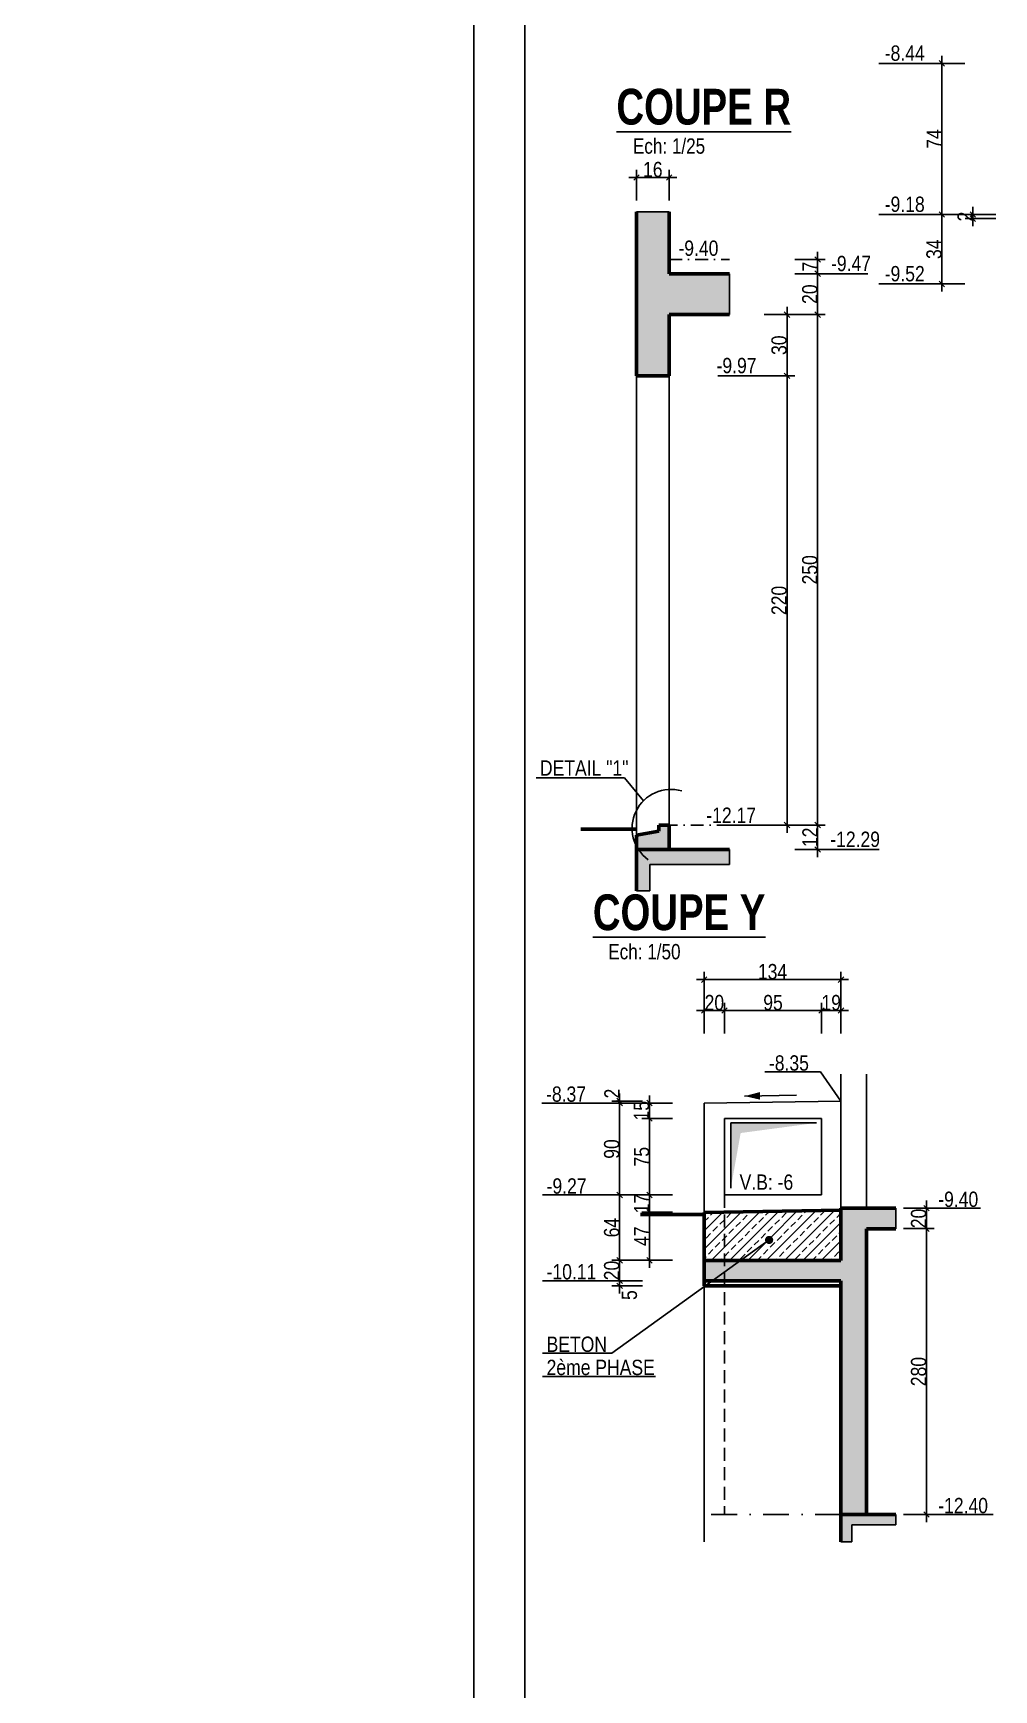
# Model space of a CAD drawing. Header units: millimetres. Extents: x 0 to 22237, y -21919 to -17719.
# Drawn here: x 11118 to 12060, y -20237 to -18615 of the extents above; entities that cross this region are included whole.
import ezdxf
from ezdxf.enums import TextEntityAlignment as Align

# ---------------------------------------------------------------- set-up
doc = ezdxf.new("R2010")
doc.units = ezdxf.units.MM
doc.linetypes.add('CACHEX2', pattern=[19.05, 12.7, -6.35])
doc.linetypes.add('TIRETPTX2', pattern=[50.8, 25.4, -12.7, 0, -12.7])
for name, color, linetype in [('01-Cad  2', 1, 'Continuous'), ('01_cote_gen', 4, 'Continuous'), ('01_linteaux', 2, 'Continuous'), ('01_murs_sup', 2, 'CACHEX2'), ('01_poch_BN', 9, 'Continuous'), ('01_poch_murs', 253, 'Continuous'), ('01_texte', 230, 'Continuous'), ('AA_COTES', 2, 'Continuous')]:
    doc.layers.add(name, color=color, linetype=linetype)
doc.layers.add('01_murs_coup', color=5, linetype='Continuous', lineweight=60)
doc.styles.add('ARIAL NA', font='ARIALN.TTF')
doc.styles.add('impact', font='impact.ttf')
doc.styles.add('MATTE_TXT', font='arial.ttf')
doc.styles.add('STYLE2', font='ARIALN.TTF')
doc.dimstyles.new('JB25', dxfattribs={"dimscale": 0.1, "dimtxt": 150, "dimasz": 15, "dimexe": 0.1, "dimexo": 0.1, "dimgap": 0.09, "dimtad": 1, "dimdec": 1, "dimlfac": 0.5, "dimdsep": 46, "dimtxsty": 'STYLE2', "dimblk1": 'BOND_G', "dimblk2": 'BOND_D', "dimsah": 1, "dimcen": 1.5, "dimdle": 0.01, "dimse1": 1, "dimse2": 1, "dimclrd": 4, "dimclre": 2, "dimclrt": 6, "dimazin": 2, "dimtfac": 2.333333, "dimtdec": 1, "dimtix": 1, "dimtmove": 2, "dimatfit": 3, "dimldrblk": 'BOND_G', "dimfxl": 1, "dimtolj": 1, "dimtzin": 0, "dimarcsym": 0})
doc.dimstyles.new('JB50', dxfattribs={"dimscale": 0.1, "dimtxt": 150, "dimasz": 15, "dimexe": 0.1, "dimexo": 0.1, "dimgap": 0.09, "dimtad": 1, "dimdec": 1, "dimdsep": 46, "dimtxsty": 'STYLE2', "dimblk1": 'BOND_G', "dimblk2": 'BOND_D', "dimsah": 1, "dimcen": 1.5, "dimdle": 0.01, "dimse1": 1, "dimse2": 1, "dimclrd": 4, "dimclre": 2, "dimclrt": 6, "dimazin": 2, "dimtfac": 2.333333, "dimtdec": 1, "dimtix": 1, "dimtmove": 2, "dimatfit": 3, "dimldrblk": 'BOND_G', "dimfxl": 1, "dimtolj": 1, "dimtzin": 0, "dimarcsym": 0})
doc.dimstyles.new('JB50res', dxfattribs={"dimscale": 0.1, "dimtxt": 120, "dimasz": 12, "dimexe": 0.1, "dimexo": 0.1, "dimgap": 0.09, "dimtad": 1, "dimdec": 1, "dimdsep": 46, "dimtxsty": 'STYLE2', "dimblk1": 'BOND_G', "dimblk2": 'BOND_D', "dimsah": 1, "dimcen": 1.5, "dimdle": 0.01, "dimse1": 1, "dimse2": 1, "dimclrd": 4, "dimclre": 2, "dimclrt": 6, "dimazin": 2, "dimtfac": 2.333333, "dimtdec": 1, "dimtix": 1, "dimtmove": 2, "dimatfit": 3, "dimldrblk": 'BOND_G', "dimfxl": 1, "dimtolj": 1, "dimtzin": 0, "dimarcsym": 0})

# ---------------------------------------------------------------- blocks, each defined once
blk = doc.blocks.new('BOND_G')
at = {"layer": 'AA_COTES', "color": 0}
for p, q in [((0, -5), (0, 15)), ((5, 0), (-5, 0)), ((1.8, 1.8), (-1.8, -1.8))]:
    blk.add_line(p, q, dxfattribs=at)
blk = doc.blocks.new('BOND_D')
at = {"layer": 'AA_COTES', "color": 0}
for p, q in [((5, 0), (-5, 0)), ((-1.8, -1.8), (1.8, 1.8)), ((0, 5), (0, -15))]:
    blk.add_line(p, q, dxfattribs=at)
blk = doc.blocks.new('*D3051')
at = {"layer": '01_cote_gen', "color": 4, "lineweight": -2, "transparency": 16777216}
blk.add_line((11857.1, -18891.7), (11857.1, -18948.7), dxfattribs=at)
at = {"layer": 'Defpoints', "color": 0, "transparency": 16777216}
for p in [(11829.1, -18890.2), (11741.6, -18950.2), (11857.1, -18950.2)]:
    blk.add_point(p, dxfattribs=at)
at = {"layer": '01_cote_gen', "color": 4, "lineweight": -2, "transparency": 16777216, "xscale": 1.5, "yscale": 1.5, "zscale": 1.5}
for name, p, rotation in [('BOND_G', (11857.1, -18890.2), 90), ('BOND_D', (11857.1, -18950.2), 270)]:
    blk.add_blockref(name, p, dxfattribs=dict(at, rotation=rotation))
at = {"layer": '01_cote_gen', "color": 6, "transparency": 16777216, "insert": (11849.4, -18920.2), "char_height": 15, "attachment_point": 5, "rotation": 90, "style": 'STYLE2'}
blk.add_mtext('\\A1;30', dxfattribs=at)
blk = doc.blocks.new('*D3052')
at = {"layer": '01_cote_gen', "color": 4, "lineweight": -2, "transparency": 16777216}
blk.add_line((11857.1, -18951.7), (11857.1, -19388.7), dxfattribs=at)
at = {"layer": 'Defpoints', "color": 0, "transparency": 16777216}
for p in [(11834.6, -18950.2), (11741.6, -19390.2), (11857.1, -19390.2)]:
    blk.add_point(p, dxfattribs=at)
at = {"layer": '01_cote_gen', "color": 4, "lineweight": -2, "transparency": 16777216, "xscale": 1.5, "yscale": 1.5, "zscale": 1.5}
for name, p, rotation in [('BOND_G', (11857.1, -18950.2), 90), ('BOND_D', (11857.1, -19390.2), 270)]:
    blk.add_blockref(name, p, dxfattribs=dict(at, rotation=rotation))
at = {"layer": '01_cote_gen', "color": 6, "transparency": 16777216, "insert": (11849.4, -19170.2), "char_height": 15, "attachment_point": 5, "rotation": 90, "style": 'STYLE2'}
blk.add_mtext('\\A1;220', dxfattribs=at)
blk = doc.blocks.new('*D3048')
at = {"layer": '01_cote_gen', "color": 4, "lineweight": -2, "transparency": 16777216}
blk.add_line((11887.1, -18891.7), (11887.1, -19388.7), dxfattribs=at)
at = {"layer": 'Defpoints', "color": 0, "transparency": 16777216}
for p in [(11882.8, -18890.2), (11864.6, -19390.2), (11887.1, -19390.2)]:
    blk.add_point(p, dxfattribs=at)
at = {"layer": '01_cote_gen', "color": 4, "lineweight": -2, "transparency": 16777216, "xscale": 1.5, "yscale": 1.5, "zscale": 1.5}
for name, p, rotation in [('BOND_G', (11887.1, -18890.2), 90), ('BOND_D', (11887.1, -19390.2), 270)]:
    blk.add_blockref(name, p, dxfattribs=dict(at, rotation=rotation))
at = {"layer": '01_cote_gen', "color": 6, "transparency": 16777216, "insert": (11879.5, -19140.2), "char_height": 15, "attachment_point": 5, "rotation": 90, "style": 'STYLE2'}
blk.add_mtext('\\A1;250', dxfattribs=at)
blk = doc.blocks.new('*D3049')
at = {"layer": '01_cote_gen', "color": 4, "lineweight": -2, "transparency": 16777216}
blk.add_line((11887.1, -18851.7), (11887.1, -18888.7), dxfattribs=at)
at = {"layer": 'Defpoints', "color": 0, "transparency": 16777216}
for p in [(11913.8, -18850.2), (11887.1, -18890.2), (11915.1, -18890.2)]:
    blk.add_point(p, dxfattribs=at)
at = {"layer": '01_cote_gen', "color": 4, "lineweight": -2, "transparency": 16777216, "xscale": 1.5, "yscale": 1.5, "zscale": 1.5}
for name, p, rotation in [('BOND_G', (11887.1, -18850.2), 90), ('BOND_D', (11887.1, -18890.2), 270)]:
    blk.add_blockref(name, p, dxfattribs=dict(at, rotation=rotation))
at = {"layer": '01_cote_gen', "color": 6, "transparency": 16777216, "insert": (11879.5, -18870.2), "char_height": 15, "attachment_point": 5, "rotation": 90, "style": 'STYLE2'}
blk.add_mtext('\\A1;20', dxfattribs=at)
blk = doc.blocks.new('*D3050')
at = {"layer": '01_cote_gen', "color": 4, "lineweight": -2, "transparency": 16777216}
blk.add_line((11887.1, -19391.7), (11887.1, -19412.7), dxfattribs=at)
at = {"layer": 'Defpoints', "color": 0, "transparency": 16777216}
for p in [(11760.2, -19390.2), (11760.2, -19414.2), (11887.1, -19414.2)]:
    blk.add_point(p, dxfattribs=at)
at = {"layer": '01_cote_gen', "color": 4, "lineweight": -2, "transparency": 16777216, "xscale": 1.5, "yscale": 1.5, "zscale": 1.5}
for name, p, rotation in [('BOND_G', (11887.1, -19390.2), 90), ('BOND_D', (11887.1, -19414.2), 270)]:
    blk.add_blockref(name, p, dxfattribs=dict(at, rotation=rotation))
at = {"layer": '01_cote_gen', "color": 6, "transparency": 16777216, "insert": (11879.6, -19402.2), "char_height": 15, "attachment_point": 5, "rotation": 90, "style": 'STYLE2'}
blk.add_mtext('\\A1;12', dxfattribs=at)
blk = doc.blocks.new('*D3053')
at = {"layer": '01_cote_gen', "color": 4, "lineweight": -2, "transparency": 16777216}
blk.add_line((11711.1, -18755.9), (11740.1, -18755.9), dxfattribs=at)
at = {"layer": 'Defpoints', "color": 0, "transparency": 16777216}
for p in [(11741.6, -18755.9), (11709.6, -18783.3), (11741.6, -18783.3)]:
    blk.add_point(p, dxfattribs=at)
at = {"layer": '01_cote_gen', "color": 4, "lineweight": -2, "transparency": 16777216, "xscale": 1.5, "yscale": 1.5, "zscale": 1.5, "rotation": 180}
blk.add_blockref('BOND_G', (11709.6, -18755.9), dxfattribs=at)
at = {"layer": '01_cote_gen', "color": 4, "lineweight": -2, "transparency": 16777216, "xscale": 1.5, "yscale": 1.5, "zscale": 1.5}
blk.add_blockref('BOND_D', (11741.6, -18755.9), dxfattribs=at)
at = {"layer": '01_cote_gen', "color": 6, "transparency": 16777216, "insert": (11725.6, -18748.2), "char_height": 15, "attachment_point": 5, "style": 'STYLE2'}
blk.add_mtext('\\A1;16', dxfattribs=at)
blk = doc.blocks.new('*D3054')
at = {"layer": '01_cote_gen', "color": 4, "lineweight": -2, "transparency": 16777216}
blk.add_line((11887.1, -18837.7), (11887.1, -18848.7), dxfattribs=at)
at = {"layer": 'Defpoints', "color": 0, "transparency": 16777216}
for p in [(11800.9, -18836.2, 6.2), (11800.9, -18850.2), (11887.1, -18850.2)]:
    blk.add_point(p, dxfattribs=at)
at = {"layer": '01_cote_gen', "color": 4, "lineweight": -2, "transparency": 16777216, "xscale": 1.5, "yscale": 1.5, "zscale": 1.5}
for name, p, rotation in [('BOND_G', (11887.1, -18836.2), 90), ('BOND_D', (11887.1, -18850.2), 270)]:
    blk.add_blockref(name, p, dxfattribs=dict(at, rotation=rotation))
at = {"layer": '01_cote_gen', "color": 6, "transparency": 16777216, "insert": (11879.6, -18843.2), "char_height": 15, "attachment_point": 5, "rotation": 90, "style": 'STYLE2'}
blk.add_mtext('\\A1;7', dxfattribs=at)
blk = doc.blocks.new('*D3322')
at = {"layer": '01_cote_gen', "color": 4, "lineweight": -2, "ltscale": 0.1, "transparency": 16777216}
blk.add_line((12008.8, -18858.7), (12008.8, -18793.7), dxfattribs=at)
at = {"layer": 'Defpoints', "color": 0, "ltscale": 0.1, "transparency": 16777216}
for p in [(12008.8, -18792.2), (12161, -18792.2), (12160, -18860.2)]:
    blk.add_point(p, dxfattribs=at)
at = {"layer": '01_cote_gen', "color": 4, "lineweight": -2, "ltscale": 0.1, "transparency": 16777216, "xscale": 1.5, "yscale": 1.5, "zscale": 1.5}
for name, p, rotation in [('BOND_D', (12008.8, -18792.2), 90), ('BOND_G', (12008.8, -18860.2), 270)]:
    blk.add_blockref(name, p, dxfattribs=dict(at, rotation=rotation))
at = {"layer": '01_cote_gen', "color": 6, "ltscale": 0.1, "transparency": 16777216, "insert": (12001.2, -18826.2), "char_height": 15, "attachment_point": 5, "rotation": 90, "style": 'STYLE2'}
blk.add_mtext('\\A1;34', dxfattribs=at)
blk = doc.blocks.new('*D3323')
at = {"layer": '01_cote_gen', "color": 4, "lineweight": -2, "ltscale": 0.1, "transparency": 16777216}
for p, q in [((12039.2, -18790.7), (12039.2, -18789.2)), ((12039.2, -18792.2), (12039.2, -18796.2)), ((12039.2, -18797.7), (12039.2, -18799.2))]:
    blk.add_line(p, q, dxfattribs=at)
at = {"layer": 'Defpoints', "color": 0, "ltscale": 0.1, "transparency": 16777216}
for p in [(12039.2, -18796.2), (12153, -18792.2), (12153, -18796.2, 0.3)]:
    blk.add_point(p, dxfattribs=at)
at = {"layer": '01_cote_gen', "color": 4, "lineweight": -2, "ltscale": 0.1, "transparency": 16777216, "xscale": 1.5, "yscale": 1.5, "zscale": 1.5}
for name, p, rotation in [('BOND_G', (12039.2, -18792.2), 270), ('BOND_D', (12039.2, -18796.2), 90)]:
    blk.add_blockref(name, p, dxfattribs=dict(at, rotation=rotation))
at = {"layer": '01_cote_gen', "color": 6, "ltscale": 0.1, "transparency": 16777216, "insert": (12031.6, -18794.2), "char_height": 15, "attachment_point": 5, "rotation": 90, "style": 'STYLE2'}
blk.add_mtext('\\A1;2', dxfattribs=at)
blk = doc.blocks.new('*D3324')
at = {"layer": '01_cote_gen', "color": 4, "lineweight": -2, "ltscale": 0.1, "transparency": 16777216}
blk.add_line((12008.8, -18790.7), (12008.8, -18645.7), dxfattribs=at)
at = {"layer": 'Defpoints', "color": 0, "ltscale": 0.1, "transparency": 16777216}
for p in [(12008.8, -18644.2), (12100.1, -18644.2), (12016.3, -18792.2)]:
    blk.add_point(p, dxfattribs=at)
at = {"layer": '01_cote_gen', "color": 4, "lineweight": -2, "ltscale": 0.1, "transparency": 16777216, "xscale": 1.5, "yscale": 1.5, "zscale": 1.5}
for name, p, rotation in [('BOND_D', (12008.8, -18644.2), 90), ('BOND_G', (12008.8, -18792.2), 270)]:
    blk.add_blockref(name, p, dxfattribs=dict(at, rotation=rotation))
at = {"layer": '01_cote_gen', "color": 6, "ltscale": 0.1, "transparency": 16777216, "insert": (12001.3, -18718.2), "char_height": 15, "attachment_point": 5, "rotation": 90, "style": 'STYLE2'}
blk.add_mtext('\\A1;74', dxfattribs=at)
blk = doc.blocks.new('*D3343')
at = {"layer": '01_cote_gen', "color": 4, "lineweight": -2, "transparency": 16777216}
blk.add_line((11693.1, -19751), (11693.1, -19664), dxfattribs=at)
at = {"layer": 'Defpoints', "color": 0, "transparency": 16777216}
for p in [(11693.1, -19662.5), (11775.9, -19662.5), (11775.9, -19752.5)]:
    blk.add_point(p, dxfattribs=at)
at = {"layer": '01_cote_gen', "color": 4, "lineweight": -2, "transparency": 16777216, "xscale": 1.5, "yscale": 1.5, "zscale": 1.5}
for name, p, rotation in [('BOND_D', (11693.1, -19662.5), 90), ('BOND_G', (11693.1, -19752.5), 270)]:
    blk.add_blockref(name, p, dxfattribs=dict(at, rotation=rotation))
at = {"layer": '01_cote_gen', "color": 6, "transparency": 16777216, "insert": (11685.4, -19707.5), "char_height": 15, "attachment_point": 5, "rotation": 90, "style": 'STYLE2'}
blk.add_mtext('\\A1;90', dxfattribs=at)
blk = doc.blocks.new('*D3344')
at = {"layer": '01_cote_gen', "color": 4, "lineweight": -2, "transparency": 16777216}
for p, q in [((11693.1, -19659), (11693.1, -19657.5)), ((11693.1, -19660.5), (11693.1, -19662.5)), ((11693.1, -19664), (11693.1, -19665.5))]:
    blk.add_line(p, q, dxfattribs=at)
at = {"layer": 'Defpoints', "color": 0, "transparency": 16777216}
for p in [(11693.1, -19662.5), (11775.9, -19662.5), (11909.9, -19660.5)]:
    blk.add_point(p, dxfattribs=at)
at = {"layer": '01_cote_gen', "color": 4, "lineweight": -2, "transparency": 16777216, "xscale": 1.5, "yscale": 1.5, "zscale": 1.5}
for name, p, rotation in [('BOND_G', (11693.1, -19660.5), 270), ('BOND_D', (11693.1, -19662.5), 90)]:
    blk.add_blockref(name, p, dxfattribs=dict(at, rotation=rotation))
at = {"layer": '01_cote_gen', "color": 6, "transparency": 16777216, "insert": (11685.6, -19653.2), "char_height": 15, "attachment_point": 5, "rotation": 90, "style": 'STYLE2'}
blk.add_mtext('\\A1;2', dxfattribs=at)
blk = doc.blocks.new('*D3345')
at = {"layer": '01_cote_gen', "color": 4, "lineweight": -2, "transparency": 16777216}
blk.add_line((11722.3, -19751), (11722.3, -19679), dxfattribs=at)
at = {"layer": 'Defpoints', "color": 0, "transparency": 16777216}
for p in [(11722.3, -19677.5), (11795.9, -19677.5), (11795.9, -19752.5)]:
    blk.add_point(p, dxfattribs=at)
at = {"layer": '01_cote_gen', "color": 4, "lineweight": -2, "transparency": 16777216, "xscale": 1.5, "yscale": 1.5, "zscale": 1.5}
for name, p, rotation in [('BOND_D', (11722.3, -19677.5), 90), ('BOND_G', (11722.3, -19752.5), 270)]:
    blk.add_blockref(name, p, dxfattribs=dict(at, rotation=rotation))
at = {"layer": '01_cote_gen', "color": 6, "transparency": 16777216, "insert": (11714.7, -19715), "char_height": 15, "attachment_point": 5, "rotation": 90, "style": 'STYLE2'}
blk.add_mtext('\\A1;75', dxfattribs=at)
blk = doc.blocks.new('*D3340')
at = {"layer": '01_cote_gen', "color": 4, "lineweight": -2, "transparency": 16777216}
for p, q in [((11722.3, -19661), (11722.3, -19659.5)), ((11722.3, -19662.5), (11722.3, -19677.5)), ((11722.3, -19679), (11722.3, -19680.5))]:
    blk.add_line(p, q, dxfattribs=at)
at = {"layer": 'Defpoints', "color": 0, "transparency": 16777216}
for p in [(11714.2, -19662.5), (11722.3, -19677.5), (11734.4, -19677.5)]:
    blk.add_point(p, dxfattribs=at)
at = {"layer": '01_cote_gen', "color": 4, "lineweight": -2, "transparency": 16777216, "xscale": 1.5, "yscale": 1.5, "zscale": 1.5}
for name, p, rotation in [('BOND_G', (11722.3, -19662.5), 270), ('BOND_D', (11722.3, -19677.5), 90)]:
    blk.add_blockref(name, p, dxfattribs=dict(at, rotation=rotation))
at = {"layer": '01_cote_gen', "color": 6, "transparency": 16777216, "insert": (11714.6, -19670), "char_height": 15, "attachment_point": 5, "rotation": 90, "style": 'STYLE2'}
blk.add_mtext('\\A1;15', dxfattribs=at)
blk = doc.blocks.new('*D3341')
at = {"layer": '01_cote_gen', "color": 4, "lineweight": -2, "transparency": 16777216}
blk.add_line((11777.4, -19571.9), (11794.4, -19571.9), dxfattribs=at)
at = {"layer": 'Defpoints', "color": 0, "transparency": 16777216}
for p in [(11775.9, -19564.2), (11795.9, -19571.9), (11795.9, -19652.9)]:
    blk.add_point(p, dxfattribs=at)
at = {"layer": '01_cote_gen', "color": 4, "lineweight": -2, "transparency": 16777216, "xscale": 1.5, "yscale": 1.5, "zscale": 1.5, "rotation": 180}
blk.add_blockref('BOND_G', (11775.9, -19571.9), dxfattribs=at)
at = {"layer": '01_cote_gen', "color": 4, "lineweight": -2, "transparency": 16777216, "xscale": 1.5, "yscale": 1.5, "zscale": 1.5}
blk.add_blockref('BOND_D', (11795.9, -19571.9), dxfattribs=at)
at = {"layer": '01_cote_gen', "color": 6, "transparency": 16777216, "insert": (11785.9, -19564.2), "char_height": 15, "attachment_point": 5, "style": 'STYLE2'}
blk.add_mtext('\\A1;20', dxfattribs=at)
blk = doc.blocks.new('*D3342')
at = {"layer": '01_cote_gen', "color": 4, "lineweight": -2, "transparency": 16777216}
blk.add_line((11797.4, -19571.9), (11889.4, -19571.9), dxfattribs=at)
at = {"layer": 'Defpoints', "color": 0, "transparency": 16777216}
for p in [(11795.9, -19579.4), (11890.9, -19571.9), (11890.9, -19652.9)]:
    blk.add_point(p, dxfattribs=at)
at = {"layer": '01_cote_gen', "color": 4, "lineweight": -2, "transparency": 16777216, "xscale": 1.5, "yscale": 1.5, "zscale": 1.5, "rotation": 180}
blk.add_blockref('BOND_G', (11795.9, -19571.9), dxfattribs=at)
at = {"layer": '01_cote_gen', "color": 4, "lineweight": -2, "transparency": 16777216, "xscale": 1.5, "yscale": 1.5, "zscale": 1.5}
blk.add_blockref('BOND_D', (11890.9, -19571.9), dxfattribs=at)
at = {"layer": '01_cote_gen', "color": 6, "transparency": 16777216, "insert": (11843.4, -19564.2), "char_height": 15, "attachment_point": 5, "style": 'STYLE2'}
blk.add_mtext('\\A1;95', dxfattribs=at)
blk = doc.blocks.new('*D3346')
at = {"layer": '01_cote_gen', "color": 4, "lineweight": -2, "ltscale": 0.1, "transparency": 16777216}
blk.add_line((11892.4, -19571.9), (11908.4, -19571.9), dxfattribs=at)
at = {"layer": 'Defpoints', "color": 0, "ltscale": 0.1, "transparency": 16777216}
for p in [(11909.9, -19571.9), (11890.9, -19594.4), (11909.9, -19594.4)]:
    blk.add_point(p, dxfattribs=at)
at = {"layer": '01_cote_gen', "color": 4, "lineweight": -2, "ltscale": 0.1, "transparency": 16777216, "xscale": 1.5, "yscale": 1.5, "zscale": 1.5, "rotation": 180}
blk.add_blockref('BOND_G', (11890.9, -19571.9), dxfattribs=at)
at = {"layer": '01_cote_gen', "color": 4, "lineweight": -2, "ltscale": 0.1, "transparency": 16777216, "xscale": 1.5, "yscale": 1.5, "zscale": 1.5}
blk.add_blockref('BOND_D', (11909.9, -19571.9), dxfattribs=at)
at = {"layer": '01_cote_gen', "color": 6, "ltscale": 0.1, "transparency": 16777216, "insert": (11900.4, -19564.2), "char_height": 15, "attachment_point": 5, "style": 'STYLE2'}
blk.add_mtext('\\A1;19', dxfattribs=at)
blk = doc.blocks.new('*D3347')
at = {"layer": '01_cote_gen', "color": 4, "lineweight": -2, "ltscale": 0.1, "transparency": 16777216}
blk.add_line((11777.4, -19541.6), (11908.4, -19541.6), dxfattribs=at)
at = {"layer": 'Defpoints', "color": 0, "ltscale": 0.1, "transparency": 16777216}
for p in [(11909.9, -19541.6), (11775.9, -19594.4), (11909.9, -19586.7)]:
    blk.add_point(p, dxfattribs=at)
at = {"layer": '01_cote_gen', "color": 4, "lineweight": -2, "ltscale": 0.1, "transparency": 16777216, "xscale": 1.5, "yscale": 1.5, "zscale": 1.5, "rotation": 180}
blk.add_blockref('BOND_G', (11775.9, -19541.6), dxfattribs=at)
at = {"layer": '01_cote_gen', "color": 4, "lineweight": -2, "ltscale": 0.1, "transparency": 16777216, "xscale": 1.5, "yscale": 1.5, "zscale": 1.5}
blk.add_blockref('BOND_D', (11909.9, -19541.6), dxfattribs=at)
at = {"layer": '01_cote_gen', "color": 6, "ltscale": 0.1, "transparency": 16777216, "insert": (11842.9, -19533.9), "char_height": 15, "attachment_point": 5, "style": 'STYLE2'}
blk.add_mtext('\\A1;134', dxfattribs=at)
blk = doc.blocks.new('*D3348')
at = {"layer": '01_cote_gen', "color": 4, "lineweight": -2, "ltscale": 0.1, "transparency": 16777216}
blk.add_line((11722.3, -19768), (11722.3, -19754), dxfattribs=at)
at = {"layer": 'Defpoints', "color": 0, "ltscale": 0.1, "transparency": 16777216}
for p in [(11722.3, -19752.5), (11795.9, -19752.5), (11775.9, -19769.5)]:
    blk.add_point(p, dxfattribs=at)
at = {"layer": '01_cote_gen', "color": 4, "lineweight": -2, "ltscale": 0.1, "transparency": 16777216, "xscale": 1.5, "yscale": 1.5, "zscale": 1.5}
for name, p, rotation in [('BOND_D', (11722.3, -19752.5), 90), ('BOND_G', (11722.3, -19769.5), 270)]:
    blk.add_blockref(name, p, dxfattribs=dict(at, rotation=rotation))
at = {"layer": '01_cote_gen', "color": 6, "ltscale": 0.1, "transparency": 16777216, "insert": (11714.8, -19761), "char_height": 15, "attachment_point": 5, "rotation": 90, "style": 'STYLE2'}
blk.add_mtext('\\A1;17', dxfattribs=at)
blk = doc.blocks.new('*D3349')
at = {"layer": '01_cote_gen', "color": 4, "lineweight": -2, "ltscale": 0.1, "transparency": 16777216}
blk.add_line((11722.3, -19815), (11722.3, -19771), dxfattribs=at)
at = {"layer": 'Defpoints', "color": 0, "ltscale": 0.1, "transparency": 16777216}
for p in [(11722.3, -19769.5), (11775.9, -19769.5), (11775.9, -19816.5)]:
    blk.add_point(p, dxfattribs=at)
at = {"layer": '01_cote_gen', "color": 4, "lineweight": -2, "ltscale": 0.1, "transparency": 16777216, "xscale": 1.5, "yscale": 1.5, "zscale": 1.5}
for name, p, rotation in [('BOND_D', (11722.3, -19769.5), 90), ('BOND_G', (11722.3, -19816.5), 270)]:
    blk.add_blockref(name, p, dxfattribs=dict(at, rotation=rotation))
at = {"layer": '01_cote_gen', "color": 6, "ltscale": 0.1, "transparency": 16777216, "insert": (11714.8, -19793), "char_height": 15, "attachment_point": 5, "rotation": 90, "style": 'STYLE2'}
blk.add_mtext('\\A1;47', dxfattribs=at)
blk = doc.blocks.new('*D3350')
at = {"layer": '01_cote_gen', "color": 4, "lineweight": -2, "ltscale": 0.1, "transparency": 16777216}
blk.add_line((11693.1, -19815), (11693.1, -19754), dxfattribs=at)
at = {"layer": 'Defpoints', "color": 0, "ltscale": 0.1, "transparency": 16777216}
for p in [(11693.1, -19752.5), (11795.9, -19752.5), (11775.9, -19816.5)]:
    blk.add_point(p, dxfattribs=at)
at = {"layer": '01_cote_gen', "color": 4, "lineweight": -2, "ltscale": 0.1, "transparency": 16777216, "xscale": 1.5, "yscale": 1.5, "zscale": 1.5}
for name, p, rotation in [('BOND_D', (11693.1, -19752.5), 90), ('BOND_G', (11693.1, -19816.5), 270)]:
    blk.add_blockref(name, p, dxfattribs=dict(at, rotation=rotation))
at = {"layer": '01_cote_gen', "color": 6, "ltscale": 0.1, "transparency": 16777216, "insert": (11685.4, -19784.5), "char_height": 15, "attachment_point": 5, "rotation": 90, "style": 'STYLE2'}
blk.add_mtext('\\A1;64', dxfattribs=at)
blk = doc.blocks.new('*D3351')
at = {"layer": '01_cote_gen', "color": 4, "lineweight": -2, "ltscale": 0.1, "transparency": 16777216}
blk.add_line((11693.1, -19835), (11693.1, -19818), dxfattribs=at)
at = {"layer": 'Defpoints', "color": 0, "ltscale": 0.1, "transparency": 16777216}
for p in [(11693.1, -19816.5), (11775.9, -19816.5), (11775.9, -19836.5)]:
    blk.add_point(p, dxfattribs=at)
at = {"layer": '01_cote_gen', "color": 4, "lineweight": -2, "ltscale": 0.1, "transparency": 16777216, "xscale": 1.5, "yscale": 1.5, "zscale": 1.5}
for name, p, rotation in [('BOND_D', (11693.1, -19816.5), 90), ('BOND_G', (11693.1, -19836.5), 270)]:
    blk.add_blockref(name, p, dxfattribs=dict(at, rotation=rotation))
at = {"layer": '01_cote_gen', "color": 6, "ltscale": 0.1, "transparency": 16777216, "insert": (11685.4, -19826.5), "char_height": 15, "attachment_point": 5, "rotation": 90, "style": 'STYLE2'}
blk.add_mtext('\\A1;20', dxfattribs=at)
blk = doc.blocks.new('*D3352')
at = {"layer": '01_cote_gen', "color": 4, "lineweight": -2, "ltscale": 0.1, "transparency": 16777216}
blk.add_line((11693.1, -19840), (11693.1, -19838), dxfattribs=at)
at = {"layer": 'Defpoints', "color": 0, "ltscale": 0.1, "transparency": 16777216}
for p in [(11693.1, -19836.5), (11800.1, -19836.5), (11800.1, -19841.5)]:
    blk.add_point(p, dxfattribs=at)
at = {"layer": '01_cote_gen', "color": 4, "lineweight": -2, "ltscale": 0.1, "transparency": 16777216, "xscale": 1.5, "yscale": 1.5, "zscale": 1.5}
for name, p, rotation in [('BOND_D', (11693.1, -19836.5), 90), ('BOND_G', (11693.1, -19841.5), 270)]:
    blk.add_blockref(name, p, dxfattribs=dict(at, rotation=rotation))
at = {"layer": '01_cote_gen', "color": 6, "ltscale": 0.1, "transparency": 16777216, "insert": (11702.7, -19850.6), "char_height": 15, "attachment_point": 5, "rotation": 90, "style": 'STYLE2'}
blk.add_mtext('\\A1;5', dxfattribs=at)
blk = doc.blocks.new('*D3408')
at = {"layer": '01_cote_gen', "color": 4, "lineweight": -2, "ltscale": 0.1, "transparency": 16777216}
blk.add_line((20795.6, -19312.1), (20795.6, -19339.7), dxfattribs=at)
at = {"layer": 'Defpoints', "color": 0, "ltscale": 0.1, "transparency": 16777216}
for p in [(20716.7, -19310.9), (0, -19340.9), (20795.6, -19340.9)]:
    blk.add_point(p, dxfattribs=at)
at = {"layer": '01_cote_gen', "color": 4, "lineweight": -2, "ltscale": 0.1, "transparency": 16777216, "xscale": 1.2, "yscale": 1.2, "zscale": 1.2}
for name, p, rotation in [('BOND_G', (20795.6, -19310.9), 90), ('BOND_D', (20795.6, -19340.9), 270)]:
    blk.add_blockref(name, p, dxfattribs=dict(at, rotation=rotation))
at = {"layer": '01_cote_gen', "color": 6, "ltscale": 0.1, "transparency": 16777216, "insert": (20789.5, -19325.9), "char_height": 12, "attachment_point": 5, "rotation": 90, "style": 'STYLE2'}
blk.add_mtext('\\A1;30', dxfattribs=at)
blk = doc.blocks.new('*D3435')
at = {"layer": '01_cote_gen', "color": 4, "lineweight": -2, "ltscale": 0.1, "transparency": 16777216}
blk.add_line((11993.7, -19767), (11993.7, -19784), dxfattribs=at)
at = {"layer": 'Defpoints', "color": 0, "ltscale": 0.1, "transparency": 16777216}
for p in [(11963.8, -19765.5), (11963.8, -19785.5), (11993.7, -19785.5)]:
    blk.add_point(p, dxfattribs=at)
at = {"layer": '01_cote_gen', "color": 4, "lineweight": -2, "ltscale": 0.1, "transparency": 16777216, "xscale": 1.5, "yscale": 1.5, "zscale": 1.5}
for name, p, rotation in [('BOND_G', (11993.7, -19765.5), 90), ('BOND_D', (11993.7, -19785.5), 270)]:
    blk.add_blockref(name, p, dxfattribs=dict(at, rotation=rotation))
at = {"layer": '01_cote_gen', "color": 6, "ltscale": 0.1, "transparency": 16777216, "insert": (11986.1, -19775.5), "char_height": 15, "attachment_point": 5, "rotation": 90, "style": 'STYLE2'}
blk.add_mtext('\\A1;20', dxfattribs=at)
blk = doc.blocks.new('*D3436')
at = {"layer": '01_cote_gen', "color": 4, "lineweight": -2, "ltscale": 0.1, "transparency": 16777216}
blk.add_line((11993.7, -19787), (11993.7, -20064), dxfattribs=at)
at = {"layer": 'Defpoints', "color": 0, "ltscale": 0.1, "transparency": 16777216}
for p in [(11963.8, -19785.5), (11963.8, -20065.5), (11993.7, -20065.5)]:
    blk.add_point(p, dxfattribs=at)
at = {"layer": '01_cote_gen', "color": 4, "lineweight": -2, "ltscale": 0.1, "transparency": 16777216, "xscale": 1.5, "yscale": 1.5, "zscale": 1.5}
for name, p, rotation in [('BOND_G', (11993.7, -19785.5), 90), ('BOND_D', (11993.7, -20065.5), 270)]:
    blk.add_blockref(name, p, dxfattribs=dict(at, rotation=rotation))
at = {"layer": '01_cote_gen', "color": 6, "ltscale": 0.1, "transparency": 16777216, "insert": (11986.1, -19925.5), "char_height": 15, "attachment_point": 5, "rotation": 90, "style": 'STYLE2'}
blk.add_mtext('\\A1;280', dxfattribs=at)

msp = doc.modelspace()

# ---------------------------------------------------------------- hatches: boundary and pattern name
at = {"layer": '01_poch_BN', "ltscale": 0.1}
h = msp.add_hatch(color=256, dxfattribs=at)
h.dxf.hatch_style = 1
h.paths.add_polyline_path([(11800.9, -18850.25), (11741.59, -18850.25), (11741.59, -18789.63), (11709.59, -18789.63), (11709.59, -18890.25), (11709.59, -18950.25), (11741.59, -18950.25), (11741.59, -18890.25), (11800.9, -18890.25)])
h.paths.add_polyline_path([(11741.59, -19390.25), (11731.59, -19390.25), (11731.59, -19396.25), (11709.59, -19400.25), (11709.59, -19414.25), (11741.59, -19414.25)])
h.paths.add_polyline_path([(11800.9, -19414.25), (11709.59, -19414.25), (11709.59, -19454.63), (11722.63, -19454.63), (11722.63, -19428.72), (11800.9, -19428.72)])
h = msp.add_hatch(color=256, dxfattribs=at)
h.dxf.hatch_style = 1
h.paths.add_polyline_path([(11934.92, -19785.55), (11963.78, -19785.55), (11963.78, -19765.55), (11909.92, -19765.55), (11909.92, -19816.55), (11775.92, -19816.55), (11775.92, -19836.55), (11909.92, -19836.55), (11909.92, -20065.55), (11934.92, -20065.55)])
h.paths.add_polyline_path([(11963.78, -20065.55), (11909.92, -20065.55), (11909.92, -20092.39), (11920.69, -20092.39), (11920.69, -20075.7), (11963.78, -20075.7)])
at = {"layer": '01_poch_murs', "ltscale": 0.5}
h = msp.add_hatch(dxfattribs=at)
h.set_pattern_fill('ANSI33', color=256, scale=2)
h.set_pattern_definition([(45, (-657.627, 0), (-8.980256, 8.980256), []), (45, (-648.647, 0), (-8.980256, 8.980256), [6.35, -3.175])])
h.paths.add_polyline_path([(11909.92, -19767.55), (11795.94, -19769.25), (11795.94, -19816.55), (11811.86, -19816.55), (11837.94, -19797.75, -0.1574147), (11837.56, -19796.58, -1), (11841.56, -19796.58, -0.7279891), (11837.94, -19797.75), (11811.86, -19816.55), (11909.92, -19816.55)])
h.paths.add_polyline_path([(11795.94, -19769.25), (11775.92, -19769.55), (11775.92, -19816.55), (11795.94, -19816.55)])

# ---------------------------------------------------------------- linework, layer by layer
at = {"layer": '01-Cad  2'}
for p, q in [((11550.16, -17718.97), (11550.16, -20433.97)), ((11600.16, -17768.97), (11600.16, -20433.97))]:
    msp.add_line(p, q, dxfattribs=at)
at = {"layer": '01_linteaux', "linetype": 'TIRETPTX2', "ltscale": 0.5}
for p, q in [((11741.59, -18836.25, 2.61), (11800.9, -18836.25, 6.23)), ((11800.9, -19390.25), (11741.59, -19390.25))]:
    msp.add_line(p, q, dxfattribs=at)
at = {"layer": '01_linteaux'}
for p, q in [((11709.59, -18950.25), (11709.59, -19400.45)), ((11741.59, -18950.25), (11741.59, -19390.25)), ((11909.92, -19765.55), (11909.92, -19634.35)), ((11934.92, -19765.55), (11934.92, -19634.35)), ((11909.92, -19660.55), (11775.92, -19662.55)), ((11775.92, -19769.55), (11775.92, -19662.55)), ((11890.94, -19677.55), (11795.94, -19677.55)), ((11795.94, -19752.55), (11795.94, -19677.55)), ((11890.94, -19752.55), (11890.94, -19677.55)), ((11890.94, -19752.55), (11795.94, -19752.55)), ((11775.92, -19841.55), (11775.92, -20065.55)), ((11775.92, -20065.55), (11775.92, -20092.4))]:
    msp.add_line(p, q, dxfattribs=at)
at = {"layer": '01_linteaux', "color": 253}
for p, q in [((11802.02, -19681.89), (11802.02, -19745.78)), ((11886.06, -19681.89), (11802.02, -19681.89))]:
    msp.add_line(p, q, dxfattribs=at)
at = {"layer": '01_linteaux', "linetype": 'TIRETPTX2'}
msp.add_line((11909.92, -20065.55), (11775.92, -20065.55), dxfattribs=at)
at = {"layer": '01_linteaux', "color": 253}
for points in [[(11802.02, -19681.89), (11802.02, -19745.78), (11811.67, -19691.85)], [(11886.06, -19681.89), (11802.02, -19681.89), (11811.67, -19691.85)]]:
    msp.add_solid(points, dxfattribs=at)
at = {"layer": '01_murs_coup'}
for p, q in [((11709.59, -18890.25), (11709.59, -18789.63)), ((11741.59, -18789.63), (11741.59, -18850.25)), ((11800.9, -18850.25), (11741.59, -18850.25)), ((11709.59, -18950.25), (11709.59, -18890.25)), ((11741.59, -18950.25), (11741.59, -18890.25)), ((11741.59, -18890.25), (11800.9, -18890.25)), ((11741.59, -18950.25), (11709.59, -18950.25)), ((11741.59, -19390.25), (11731.59, -19390.25)), ((11731.59, -19396.25), (11731.59, -19390.25)), ((11741.59, -19414.25), (11741.59, -19390.25)), ((11709.59, -19394.25), (11655.14, -19394.25)), ((11709.59, -19400.25), (11731.59, -19396.25)), ((11709.59, -19454.63), (11709.59, -19400.25)), ((11800.9, -19414.25), (11709.59, -19414.25)), ((11713.71, -19771.77), (11775.94, -19771.77)), ((11909.92, -19767.55), (11775.92, -19769.55)), ((11775.92, -19841.55), (11775.92, -19769.55)), ((11963.78, -19765.55), (11909.92, -19765.55)), ((11909.92, -19816.55), (11909.92, -19765.55)), ((11963.78, -19785.55), (11934.92, -19785.55)), ((11934.92, -20065.55), (11934.92, -19785.55)), ((11775.92, -19816.55), (11909.92, -19816.55)), ((11775.92, -19836.55), (11909.92, -19836.55)), ((11775.92, -19841.55), (11909.92, -19841.55)), ((11909.92, -20092.39), (11909.92, -19836.55)), ((11963.78, -20065.55), (11909.92, -20065.55))]:
    msp.add_line(p, q, dxfattribs=at)
at = {"layer": '01_murs_sup'}
msp.add_line((11795.94, -19752.55), (11795.94, -20065.55), dxfattribs=at)
at = {"layer": '01_poch_BN', "ltscale": 0.1}
for p, q in [((11709.59, -18789.63), (11741.59, -18789.63)), ((11963.78, -19765.55), (11963.78, -19785.55)), ((11963.78, -20065.55), (11963.78, -20075.7)), ((11920.69, -20092.39), (11920.69, -20075.7)), ((11920.69, -20075.7), (11963.78, -20075.7)), ((11909.92, -20092.39), (11920.69, -20092.39))]:
    msp.add_line(p, q, dxfattribs=at)
at = {"layer": '01_poch_BN'}
for p, q in [((11800.9, -18850.25), (11800.9, -18890.25)), ((11800.9, -19414.25), (11800.9, -19428.72)), ((11800.9, -19428.72), (11722.63, -19428.72)), ((11722.63, -19428.72), (11722.63, -19454.63)), ((11709.59, -19454.63), (11722.63, -19454.63))]:
    msp.add_line(p, q, dxfattribs=at)
at = {"layer": '01_texte'}
for p, q in [((12001.32, -18644.25), (11947.21, -18644.25)), ((12001.32, -18792.25), (11947.21, -18792.25)), ((11936.16, -18850.25), (11894.63, -18850.25)), ((12001.32, -18860.25), (11947.21, -18860.25)), ((11834.56, -18950.25), (11789.31, -18950.25)), ((11611.23, -19343.98), (11697.95, -19343.98)), ((11697.95, -19343.98), (11716.51, -19366.4)), ((11834.56, -19390.25), (11789.31, -19390.25)), ((11947.38, -19414.25), (11894.63, -19414.25)), ((11889.82, -19632.06), (11835.34, -19632.06)), ((11909.92, -19660.55), (11889.82, -19632.06)), ((11685.61, -19662.55), (11616.98, -19662.55)), ((11866.52, -19654.92), (11815.6, -19655.68)), ((11685.61, -19752.55), (11617.51, -19752.55)), ((12046.8, -19765.55), (12001.22, -19765.55)), ((11685.61, -19907.55), (11839.56, -19796.58)), ((11685.61, -19836.55), (11617.51, -19836.55)), ((11685.61, -19907.55), (11617.51, -19907.55)), ((11728.14, -19930.23), (11617.51, -19930.23)), ((12058.96, -20065.55), (12001.22, -20065.55))]:
    msp.add_line(p, q, dxfattribs=at)
at = {"layer": '01_texte', "const_width": 4}
msp.add_lwpolyline([(11837.56, -19796.58, 1), (11841.56, -19796.58, 1)], format="xyb", close=True, dxfattribs=at)
at = {"layer": '01_texte'}
msp.add_arc((11743.46, -19393.34), 38.11, 74.08311, 234.03391, dxfattribs=at)
for points in [[(11815.6, -19655.68), (11830.48, -19651.76), (11830.54, -19655.46)], [(11815.6, -19655.68), (11830.59, -19659.16), (11830.54, -19655.46)]]:
    msp.add_solid(points, dxfattribs=at)

# ---------------------------------------------------------------- texts
at = {"layer": '01_texte', "style": 'ARIAL NA'}
for s, p in [('-8.44', (11952.83, -18641.63)), ('-9.18', (11952.83, -18789.63)), ('-9.40', (11750.73, -18832.67)), ('-9.47', (11900.25, -18847.63)), ('-9.52', (11952.83, -18857.63)), ('-9.97', (11788.07, -18947.63)), ('DETAIL "1"', (11615.04, -19341.82)), ('-12.17', (11778.03, -19388.07, -5)), ('-12.29', (11899.48, -19411.63)), ('-8.35', (11839.39, -19630.75)), ('-8.37', (11621.03, -19661.24)), ('V.B: -6', (11810.66, -19747.43)), ('-9.27', (11621.56, -19751.24)), ('-9.40', (12005.27, -19764.24)), ('-10.11', (11621.56, -19835.24)), ('BETON', (11621.56, -19906.24)), ('2ème PHASE', (11621.56, -19928.92)), ('-12.40', (12005.27, -20064.24))]:
    msp.add_text(s, height=15, dxfattribs=at).set_placement(p)
at = {"layer": '01_texte', "style": 'impact'}
for s, p in [('%%UCOUPE R', (11775.49, -18714.58)), ('%%UCOUPE Y', (11751.37, -19503.65))]:
    msp.add_text(s, height=35, dxfattribs=at).set_placement(p, align=Align.BOTTOM_CENTER)
at = {"layer": '01_texte', "style": 'MATTE_TXT', "width": 0.8}
for s, p in [('Ech: 1/25', (11741.5, -18737.14)), ('Ech: 1/50', (11717.38, -19526.21))]:
    msp.add_text(s, height=15, dxfattribs=at).set_placement(p, align=Align.BOTTOM_CENTER)

# ---------------------------------------------------------------- dimensions: what is measured, and where the dimension line sits
at = {"layer": '01_cote_gen', "ltscale": 0.1}
for base, p1, p2, dimstyle, picture, middle in [((12008.82, -18644.25), (12016.32, -18792.25), (12100.1, -18644.25), 'JB25', '*D3324', (12001.31, -18718.25)), ((12008.82, -18792.25), (12159.98, -18860.25), (12160.97, -18792.25), 'JB25', '*D3322', (12001.15, -18826.25)), ((12039.16, -18796.25), (12152.97, -18792.25), (12152.97, -18796.25, 0.28), 'JB25', '*D3323', (12031.62, -18794.25)), ((20795.64, -19340.91), (20716.73, -19310.93), (0, -19340.91), 'JB50res', '*D3408', (20789.51, -19325.92)), ((11693.11, -19752.55), (11775.92, -19816.55), (11795.94, -19752.55), 'JB50', '*D3350', (11685.44, -19784.55)), ((11722.3, -19752.55), (11775.92, -19769.55), (11795.94, -19752.55), 'JB50', '*D3348', (11714.76, -19761.05)), ((11722.3, -19769.55), (11775.92, -19816.55), (11775.92, -19769.55), 'JB50', '*D3349', (11714.79, -19793.05)), ((11993.72, -19785.55), (11963.78, -19765.55), (11963.78, -19785.55), 'JB50', '*D3435', (11986.05, -19775.55)), ((11993.72, -20065.55), (11963.78, -19785.55), (11963.78, -20065.55), 'JB50', '*D3436', (11986.05, -19925.55)), ((11693.11, -19816.55), (11775.92, -19836.55), (11775.92, -19816.55), 'JB50', '*D3351', (11685.44, -19826.55))]:
    dim = msp.add_linear_dim(base=base, p1=p1, p2=p2, angle=90, dimstyle=dimstyle, dxfattribs=at)
    dim.commit()
    dim.dimension.update_dxf_attribs({"geometry": picture, "text_midpoint": middle})
at = {"layer": '01_cote_gen'}
for base, p1, p2, dimstyle, picture, middle in [((11741.59, -18755.88), (11709.59, -18783.28), (11741.59, -18783.28), 'JB25', '*D3053', (11725.59, -18748.21)), ((11795.94, -19571.85), (11775.94, -19564.15), (11795.94, -19652.85), 'JB50', '*D3341', (11785.94, -19564.18)), ((11890.94, -19571.85), (11795.94, -19579.35), (11890.94, -19652.85), 'JB50', '*D3342', (11843.44, -19564.18))]:
    dim = msp.add_linear_dim(base=base, p1=p1, p2=p2, dimstyle=dimstyle, dxfattribs=at)
    dim.commit()
    dim.dimension.update_dxf_attribs({"geometry": picture, "text_midpoint": middle})
for base, p1, p2, dimstyle, picture, middle in [((11887.13, -18850.25), (11800.9, -18836.25, 6.23), (11800.9, -18850.25), 'JB25', '*D3054', (11879.62, -18843.25)), ((11887.13, -18890.25), (11913.81, -18850.25), (11915.14, -18890.25), 'JB25', '*D3049', (11879.46, -18870.25)), ((11857.06, -18950.25), (11829.15, -18890.25), (11741.59, -18950.25), 'JB25', '*D3051', (11849.4, -18920.25)), ((11887.13, -19390.25), (11882.83, -18890.25), (11864.56, -19390.25), 'JB25', '*D3048', (11879.46, -19140.25)), ((11857.06, -19390.25), (11834.56, -18950.25), (11741.59, -19390.25), 'JB25', '*D3052', (11849.4, -19170.25)), ((11887.13, -19414.25), (11760.22, -19390.25), (11760.22, -19414.25), 'JB25', '*D3050', (11879.59, -19402.25)), ((11693.11, -19662.55), (11775.94, -19752.55), (11775.94, -19662.55), 'JB50', '*D3343', (11685.44, -19707.55)), ((11722.3, -19677.55), (11714.24, -19662.55), (11734.38, -19677.55), 'JB50', '*D3340', (11714.63, -19670.05)), ((11722.3, -19677.55), (11795.94, -19752.55), (11795.94, -19677.55), 'JB50', '*D3345', (11714.66, -19715.05))]:
    dim = msp.add_linear_dim(base=base, p1=p1, p2=p2, angle=90, dimstyle=dimstyle, dxfattribs=at)
    dim.commit()
    dim.dimension.update_dxf_attribs({"geometry": picture, "text_midpoint": middle})
at = {"layer": '01_cote_gen', "ltscale": 0.1}
for base, p1, p2, picture, middle in [((11909.92, -19541.57), (11775.94, -19594.35), (11909.92, -19586.69), '*D3347', (11842.93, -19533.9)), ((11909.92, -19571.85), (11890.94, -19594.35), (11909.92, -19594.35), '*D3346', (11900.43, -19564.18))]:
    dim = msp.add_linear_dim(base=base, p1=p1, p2=p2, dimstyle='JB50', dxfattribs=at)
    dim.commit()
    dim.dimension.update_dxf_attribs({"geometry": picture, "text_midpoint": middle})
at = {"layer": '01_cote_gen'}
dim = msp.add_linear_dim(base=(11693.11, -19662.55), p1=(11909.92, -19660.55), p2=(11775.94, -19662.55), angle=90, dimstyle='JB50', dxfattribs=at)
dim.commit()
dim.dimension.update_dxf_attribs({"geometry": '*D3344', "text_midpoint": (11685.57, -19653.21), "dimtype": 160})
at = {"layer": '01_cote_gen', "ltscale": 0.1}
dim = msp.add_linear_dim(base=(11693.11, -19836.55), p1=(11800.14, -19841.55), p2=(11800.14, -19836.55), angle=90, dimstyle='JB50', dxfattribs=at)
dim.commit()
dim.dimension.update_dxf_attribs({"geometry": '*D3352', "text_midpoint": (11702.73, -19850.62), "dimtype": 160})

doc.saveas('drawing.dxf')
